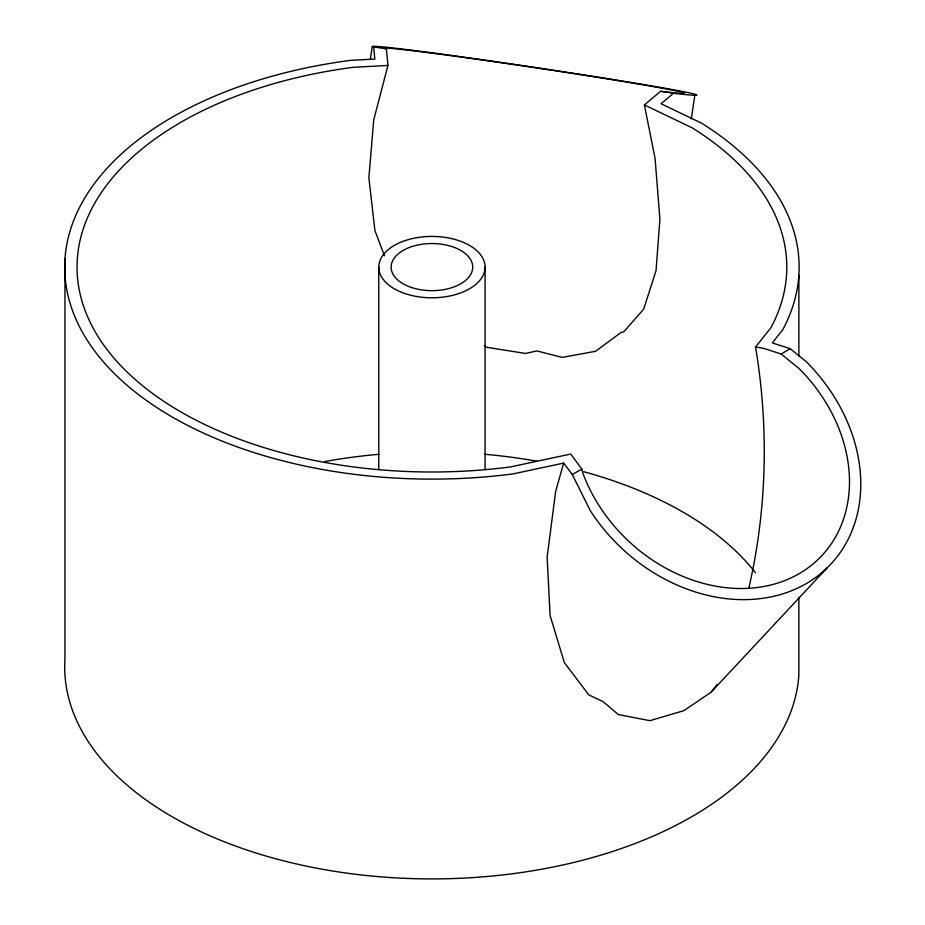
<?xml version="1.0" encoding="UTF-8"?>
<svg xmlns="http://www.w3.org/2000/svg" width="925" height="925" viewBox="0 0 925 925"><rect width="100%" height="100%" fill="white"/><g stroke="black" fill="none" stroke-linecap="round" stroke-linejoin="round"><path stroke-width="1.39" d="M370.358 59.258L372.278 46.504A163.216 3.353 8.5 0 1 570.436 72.832A163.216 3.353 8.5 0 1 675.851 93.564L660.612 91.286L644.401 104.93L655.085 158.487L659.907 219.329L656.022 270.69L643.696 309.066L623.774 331.844L621.103 332.422L595.527 351.292L562.203 357.408L536.939 350.922L525.493 353.442L486.77 347.314L484.272 345.915M691.276 118.967L694.918 94.708M748.938 587.583C767.056 509.051 768.929 426.437 755.528 347.025L770.907 327.739A354.876 204.887 0 0 0 692.362 127.939L644.401 104.93M660.612 91.286L665.087 91.829A150.867 3.099 8.5 0 0 567.649 72.67A150.867 3.099 8.5 0 0 384.476 48.331L386.419 48.863L387.945 65.455L373.735 119.926L368.867 177.843L374.914 230.533L384.442 255.809M372.278 46.504L373.7 46.898L374.81 59.05L350.656 60.345A367.225 212.022 0 0 0 73.803 314.026A367.225 212.022 0 0 0 513.19 473.866L563.649 463.101L555.648 491.441L547.137 557.185L550.097 615.53L564.308 662.508L588.82 694.906L603.112 701.636L618.224 714.516L649.893 720.679L683.806 710.678L711.082 692.224L826.985 568.008M711.082 692.224L717.118 684.465M673.493 93.275L661.063 103.739L701.428 123.094A367.225 212.022 0 0 1 782.689 329.855L772.294 342.886L790.251 348.725L806.126 361.548A163.216 131.234 43 0 1 813.653 578.911A163.216 131.234 43 0 1 590.393 510.831L572.321 474.548L563.649 463.101M572.321 474.548L581.813 469.067L570.725 454.048L510.45 466.917A354.876 204.887 0 0 1 85.84 312.442A354.876 204.887 0 0 1 353.385 67.294L387.945 65.455M755.528 347.025L763.981 348.436L781.105 354.009L790.251 348.725M373.7 46.898L386.419 48.863M781.105 354.009L798.969 368.439A150.867 121.314 43 0 1 791.997 577.443A150.867 121.314 43 0 1 582.565 472.305L581.813 469.067M798.876 275.303L798.876 356.125M798.876 597.145L798.876 675.088A367.225 212.022 0 0 1 417.73 878.75A367.225 212.022 0 0 1 64.97 658.704L64.97 258.907M485.07 267.105A53.153 30.687 0 0 1 405.347 293.676A53.153 30.687 0 0 1 405.347 240.535A53.153 30.687 0 0 1 485.07 267.105L485.07 469.16M378.764 267.105L378.764 469.16M324.548 461.61A354.876 204.887 0 0 1 378.961 454.302M484.596 454.279A354.876 204.887 0 0 1 536.939 461.193M583.768 471.715A354.876 204.887 0 0 1 755.528 572.806M411.521 287.502A40.804 23.553 0 0 0 472.721 267.105A40.804 23.553 0 0 0 411.521 246.709A40.804 23.553 0 0 0 411.521 287.502"/></g></svg>
